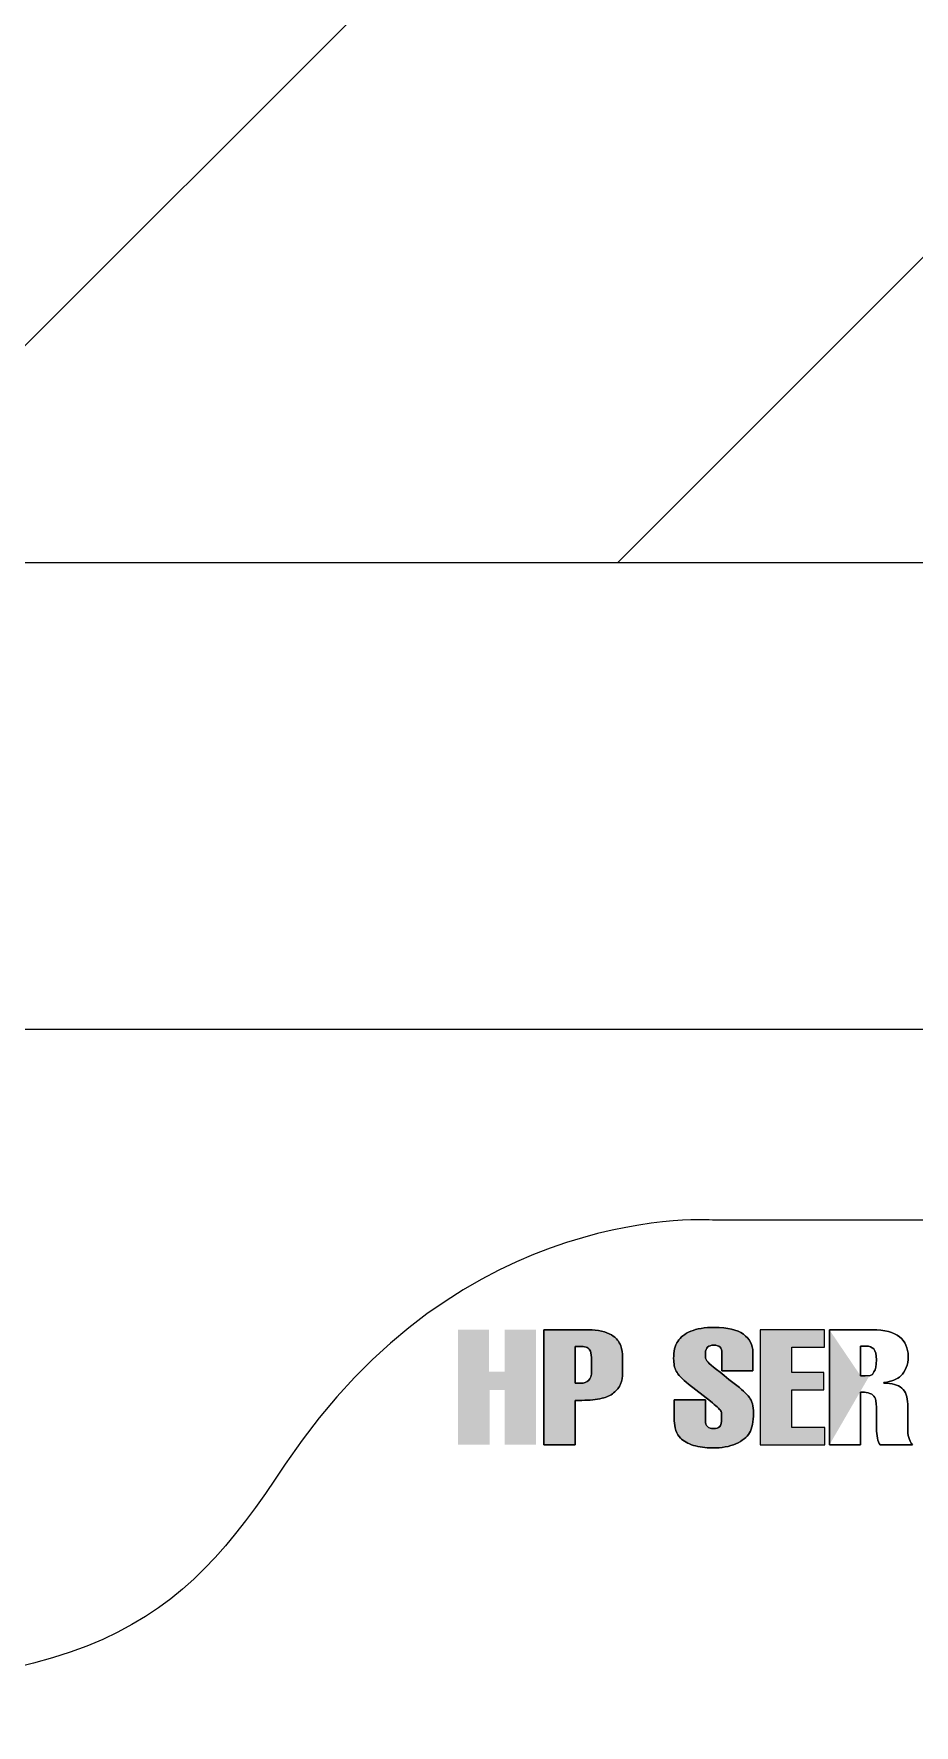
# Model space of a CAD drawing. Header units: millimetres. Extents: x -179594 to 13478, y -20517 to 22627.
# Drawn here: x 9617.5 to 9713.7, y 4372.4 to 4557 of the extents above; entities that cross this region are included whole.
import ezdxf

# ---------------------------------------------------------------- set-up
doc = ezdxf.new("R2010")
doc.units = ezdxf.units.MM
doc.header["$MEASUREMENT"] = 0
doc.layers.get('0').update_dxf_attribs({"lineweight": 25})
doc.layers.add('D', color=3, linetype='Continuous', lineweight=13)

msp = doc.modelspace()

# ---------------------------------------------------------------- hatches: boundary and pattern name
h = msp.add_hatch(color=256)
edge = h.paths.add_edge_path()
edge.add_spline(control_points=[(9692.675, 4411.051), (9692.675, 4411.051), (9696.051, 4411.051), (9696.051, 4411.051), (9696.051, 4411.051), (9696.051, 4411.051), (9696.051, 4413.092), (9696.051, 4413.092), (9696.051, 4413.092), (9696.051, 4413.89), (9695.709, 4414.539), (9695.025, 4415.039), (9695.025, 4415.039), (9694.341, 4415.538), (9693.292, 4415.788), (9691.878, 4415.788), (9691.878, 4415.788), (9690.789, 4415.788), (9689.919, 4415.647), (9689.269, 4415.366), (9689.269, 4415.366), (9688.618, 4415.085), (9688.145, 4414.717), (9687.85, 4414.264), (9687.85, 4414.264), (9687.554, 4413.81), (9687.406, 4413.181), (9687.406, 4412.377), (9687.406, 4412.377), (9687.406, 4411.826), (9687.501, 4411.368), (9687.69, 4411.004), (9687.69, 4411.004), (9687.879, 4410.639), (9688.329, 4410.167), (9689.04, 4409.587), (9689.04, 4409.587), (9689.04, 4409.587), (9691.43, 4407.718), (9691.43, 4407.718), (9691.43, 4407.718), (9692.041, 4407.236), (9692.406, 4406.897), (9692.526, 4406.702), (9692.526, 4406.702), (9692.605, 4406.564), (9692.645, 4406.4), (9692.645, 4406.211), (9692.645, 4406.211), (9692.645, 4406.211), (9692.645, 4405.84), (9692.645, 4405.84), (9692.645, 4405.84), (9692.645, 4405.387), (9692.577, 4405.09), (9692.441, 4404.949), (9692.441, 4404.949), (9692.305, 4404.808), (9692.074, 4404.738), (9691.749, 4404.738), (9691.749, 4404.738), (9691.47, 4404.738), (9691.254, 4404.808), (9691.101, 4404.949), (9691.101, 4404.949), (9690.949, 4405.09), (9690.872, 4405.306), (9690.872, 4405.599), (9690.872, 4405.599), (9690.872, 4405.599), (9690.872, 4407.864), (9690.872, 4407.864), (9690.872, 4407.864), (9690.872, 4407.864), (9687.476, 4407.864), (9687.476, 4407.864), (9687.476, 4407.864), (9687.476, 4407.864), (9687.476, 4405.599), (9687.476, 4405.599), (9687.476, 4405.599), (9687.476, 4405.255), (9687.536, 4404.903), (9687.655, 4404.544), (9687.655, 4404.544), (9687.775, 4404.185), (9687.937, 4403.905), (9688.143, 4403.704), (9688.143, 4403.704), (9688.488, 4403.36), (9688.965, 4403.093), (9689.573, 4402.903), (9689.573, 4402.903), (9690.18, 4402.714), (9690.866, 4402.619), (9691.629, 4402.619), (9691.629, 4402.619), (9692.645, 4402.619), (9693.503, 4402.772), (9694.204, 4403.076), (9694.204, 4403.076), (9694.904, 4403.38), (9695.399, 4403.779), (9695.688, 4404.273), (9695.688, 4404.273), (9695.977, 4404.767), (9696.121, 4405.487), (9696.121, 4406.435), (9696.121, 4406.435), (9696.121, 4407.193), (9695.972, 4407.764), (9695.673, 4408.149), (9695.673, 4408.149), (9695.374, 4408.533), (9694.826, 4409.036), (9694.029, 4409.656), (9694.029, 4409.656), (9692.389, 4410.936), (9691.437, 4411.708), (9691.171, 4411.973), (9691.171, 4411.973), (9690.978, 4412.162), (9690.882, 4412.375), (9690.882, 4412.61), (9690.882, 4412.61), (9690.882, 4412.61), (9690.882, 4413.015), (9690.882, 4413.015), (9690.882, 4413.015), (9690.882, 4413.285), (9690.96, 4413.49), (9691.116, 4413.631), (9691.116, 4413.631), (9691.272, 4413.771), (9691.493, 4413.842), (9691.779, 4413.842), (9691.779, 4413.842), (9692.091, 4413.842), (9692.326, 4413.77), (9692.486, 4413.626), (9692.486, 4413.626), (9692.612, 4413.517), (9692.675, 4413.29), (9692.675, 4412.946)], knot_values=[-1, -1, -1, -1, -0.9736842, -0.9736842, -0.9736842, -0.9736842, -0.9473684, -0.9473684, -0.9473684, -0.9473684, -0.9210526, -0.9210526, -0.9210526, -0.9210526, -0.8947368, -0.8947368, -0.8947368, -0.8947368, -0.8684211, -0.8684211, -0.8684211, -0.8684211, -0.8421053, -0.8421053, -0.8421053, -0.8421053, -0.8157895, -0.8157895, -0.8157895, -0.8157895, -0.7894737, -0.7894737, -0.7894737, -0.7894737, -0.7631579, -0.7631579, -0.7631579, -0.7631579, -0.7368421, -0.7368421, -0.7368421, -0.7368421, -0.7105263, -0.7105263, -0.7105263, -0.7105263, -0.6842105, -0.6842105, -0.6842105, -0.6842105, -0.6578947, -0.6578947, -0.6578947, -0.6578947, -0.6315789, -0.6315789, -0.6315789, -0.6315789, -0.6052632, -0.6052632, -0.6052632, -0.6052632, -0.5789474, -0.5789474, -0.5789474, -0.5789474, -0.5526316, -0.5526316, -0.5526316, -0.5526316, -0.5263158, -0.5263158, -0.5263158, -0.5263158, -0.5, -0.5, -0.5, -0.5, -0.4736842, -0.4736842, -0.4736842, -0.4736842, -0.4473684, -0.4473684, -0.4473684, -0.4473684, -0.4210526, -0.4210526, -0.4210526, -0.4210526, -0.3947368, -0.3947368, -0.3947368, -0.3947368, -0.3684211, -0.3684211, -0.3684211, -0.3684211, -0.3421053, -0.3421053, -0.3421053, -0.3421053, -0.3157895, -0.3157895, -0.3157895, -0.3157895, -0.2894737, -0.2894737, -0.2894737, -0.2894737, -0.2631579, -0.2631579, -0.2631579, -0.2631579, -0.2368421, -0.2368421, -0.2368421, -0.2368421, -0.2105263, -0.2105263, -0.2105263, -0.2105263, -0.1842105, -0.1842105, -0.1842105, -0.1842105, -0.1578947, -0.1578947, -0.1578947, -0.1578947, -0.1315789, -0.1315789, -0.1315789, -0.1315789, -0.1052632, -0.1052632, -0.1052632, -0.1052632, -0.0789474, -0.0789474, -0.0789474, -0.0789474, -0.0526316, -0.0526316, -0.0526316, -0.0526316], degree=3, periodic=0)
edge.add_spline(control_points=[(9692.675, 4412.946), (9692.675, 4412.946), (9692.675, 4412.946), (9692.675, 4412.946), (9692.675, 4412.946), (9692.675, 4412.946), (9692.675, 4411.051), (9692.675, 4411.051)], knot_values=[-0.0526316, -0.0526316, -0.0526316, -0.0526316, -0.0263158, -0.0263158, -0.0263158, -0.0263158, 0, 0, 0, 0], degree=3, periodic=0)
h = msp.add_hatch(color=256)
edge = h.paths.add_edge_path()
edge.add_spline(control_points=[(9663.872, 4402.964), (9663.872, 4402.964), (9663.872, 4415.521), (9663.872, 4415.521)], knot_values=[0, 0, 0, 0, 0.0833333, 0.0833333, 0.0833333, 0.0833333], degree=3, periodic=0)
edge.add_spline(control_points=[(9663.872, 4415.521), (9663.872, 4415.521), (9667.248, 4415.521), (9667.248, 4415.521)], knot_values=[0.0833333, 0.0833333, 0.0833333, 0.0833333, 0.1666667, 0.1666667, 0.1666667, 0.1666667], degree=3, periodic=0)
edge.add_spline(control_points=[(9667.248, 4415.521), (9667.248, 4415.521), (9667.248, 4410.948), (9667.248, 4410.948)], knot_values=[0.1666667, 0.1666667, 0.1666667, 0.1666667, 0.25, 0.25, 0.25, 0.25], degree=3, periodic=0)
edge.add_spline(control_points=[(9667.248, 4410.948), (9667.248, 4410.948), (9668.951, 4410.948), (9668.951, 4410.948)], knot_values=[0.25, 0.25, 0.25, 0.25, 0.3333333, 0.3333333, 0.3333333, 0.3333333], degree=3, periodic=0)
edge.add_spline(control_points=[(9668.951, 4410.948), (9668.951, 4410.948), (9668.951, 4415.521), (9668.951, 4415.521)], knot_values=[0.3333333, 0.3333333, 0.3333333, 0.3333333, 0.4166667, 0.4166667, 0.4166667, 0.4166667], degree=3, periodic=0)
edge.add_spline(control_points=[(9668.951, 4415.521), (9668.951, 4415.521), (9672.367, 4415.521), (9672.367, 4415.521)], knot_values=[0.4166667, 0.4166667, 0.4166667, 0.4166667, 0.5, 0.5, 0.5, 0.5], degree=3, periodic=0)
edge.add_spline(control_points=[(9672.367, 4415.521), (9672.367, 4415.521), (9672.367, 4402.964), (9672.367, 4402.964)], knot_values=[0.5, 0.5, 0.5, 0.5, 0.5833333, 0.5833333, 0.5833333, 0.5833333], degree=3, periodic=0)
edge.add_spline(control_points=[(9672.367, 4402.964), (9672.367, 4402.964), (9668.971, 4402.964), (9668.971, 4402.964)], knot_values=[0.5833333, 0.5833333, 0.5833333, 0.5833333, 0.6666667, 0.6666667, 0.6666667, 0.6666667], degree=3, periodic=0)
edge.add_spline(control_points=[(9668.971, 4402.964), (9668.971, 4402.964), (9668.971, 4408.967), (9668.971, 4408.967)], knot_values=[0.6666667, 0.6666667, 0.6666667, 0.6666667, 0.75, 0.75, 0.75, 0.75], degree=3, periodic=0)
edge.add_spline(control_points=[(9668.971, 4408.967), (9668.971, 4408.967), (9667.318, 4408.967), (9667.318, 4408.967)], knot_values=[0.75, 0.75, 0.75, 0.75, 0.8333333, 0.8333333, 0.8333333, 0.8333333], degree=3, periodic=0)
edge.add_spline(control_points=[(9667.318, 4408.967), (9667.318, 4408.967), (9667.318, 4402.964), (9667.318, 4402.964)], knot_values=[0.8333333, 0.8333333, 0.8333333, 0.8333333, 0.9166667, 0.9166667, 0.9166667, 0.9166667], degree=3, periodic=0)
edge.add_spline(control_points=[(9667.318, 4402.964), (9667.318, 4402.964), (9663.872, 4402.964), (9663.872, 4402.964)], knot_values=[0.9166667, 0.9166667, 0.9166667, 0.9166667, 1, 1, 1, 1], degree=3, periodic=0)
h = msp.add_hatch(color=256)
edge = h.paths.add_edge_path(flags=16)
edge.add_spline(control_points=[(9676.67, 4409.682), (9676.67, 4409.682), (9676.67, 4413.704), (9676.67, 4413.704), (9676.67, 4413.704), (9676.67, 4413.704), (9677.327, 4413.704), (9677.327, 4413.704), (9677.327, 4413.704), (9677.593, 4413.704), (9677.808, 4413.662), (9677.974, 4413.579), (9677.974, 4413.579), (9678.14, 4413.496), (9678.253, 4413.368), (9678.313, 4413.196), (9678.313, 4413.196), (9678.399, 4412.949), (9678.443, 4412.627), (9678.443, 4412.231), (9678.443, 4412.231), (9678.443, 4412.231), (9678.443, 4410.965), (9678.443, 4410.965), (9678.443, 4410.965), (9678.443, 4410.534), (9678.336, 4410.213), (9678.124, 4410), (9678.124, 4410), (9677.911, 4409.788), (9677.632, 4409.682), (9677.287, 4409.682), (9677.287, 4409.682), (9677.287, 4409.682), (9677.287, 4409.682), (9677.287, 4409.682)], knot_values=[-1, -1, -1, -1, -0.9, -0.9, -0.9, -0.9, -0.8, -0.8, -0.8, -0.8, -0.7, -0.7, -0.7, -0.7, -0.6, -0.6, -0.6, -0.6, -0.5, -0.5, -0.5, -0.5, -0.4, -0.4, -0.4, -0.4, -0.3, -0.3, -0.3, -0.3, -0.2, -0.2, -0.2, -0.2, -0.125, -0.125, -0.125, -0.125], degree=3, periodic=0)
edge.add_spline(control_points=[(9677.287, 4409.682), (9677.287, 4409.682), (9677.287, 4409.682), (9677.287, 4409.682), (9677.287, 4409.682), (9677.287, 4409.682), (9676.67, 4409.682), (9676.67, 4409.682)], knot_values=[-0.125, -0.125, -0.125, -0.125, -0.1, -0.1, -0.1, -0.1, 0, 0, 0, 0], degree=3, periodic=0)
edge = h.paths.add_edge_path()
edge.add_spline(control_points=[(9673.224, 4415.521), (9673.224, 4415.521), (9673.224, 4402.964), (9673.224, 4402.964), (9673.224, 4402.964), (9673.224, 4402.964), (9676.67, 4402.964), (9676.67, 4402.964), (9676.67, 4402.964), (9676.67, 4402.964), (9676.67, 4407.821), (9676.67, 4407.821), (9676.67, 4407.821), (9676.67, 4407.821), (9677.377, 4407.821), (9677.377, 4407.821), (9677.377, 4407.821), (9678.227, 4407.821), (9678.967, 4407.896), (9679.598, 4408.045), (9679.598, 4408.045), (9680.076, 4408.154), (9680.492, 4408.349), (9680.848, 4408.631), (9680.848, 4408.631), (9681.203, 4408.912), (9681.457, 4409.23), (9681.61, 4409.583), (9681.61, 4409.583), (9681.762, 4409.936), (9681.839, 4410.376), (9681.839, 4410.905), (9681.839, 4410.905), (9681.839, 4410.905), (9681.839, 4412.541), (9681.839, 4412.541), (9681.839, 4412.541), (9681.839, 4412.977), (9681.769, 4413.382), (9681.63, 4413.756), (9681.63, 4413.756), (9681.53, 4414.025), (9681.417, 4414.238), (9681.291, 4414.393), (9681.291, 4414.393), (9681.118, 4414.611), (9680.891, 4414.806), (9680.609, 4414.979), (9680.609, 4414.979), (9680.326, 4415.151), (9679.965, 4415.284), (9679.523, 4415.379), (9679.523, 4415.379), (9679.082, 4415.474), (9678.618, 4415.521), (9678.134, 4415.521), (9678.134, 4415.521), (9678.134, 4415.521), (9678.134, 4415.521), (9678.134, 4415.521)], knot_values=[-1, -1, -1, -1, -0.9375, -0.9375, -0.9375, -0.9375, -0.875, -0.875, -0.875, -0.875, -0.8125, -0.8125, -0.8125, -0.8125, -0.75, -0.75, -0.75, -0.75, -0.6875, -0.6875, -0.6875, -0.6875, -0.625, -0.625, -0.625, -0.625, -0.5625, -0.5625, -0.5625, -0.5625, -0.5, -0.5, -0.5, -0.5, -0.4375, -0.4375, -0.4375, -0.4375, -0.375, -0.375, -0.375, -0.375, -0.3125, -0.3125, -0.3125, -0.3125, -0.25, -0.25, -0.25, -0.25, -0.1875, -0.1875, -0.1875, -0.1875, -0.125, -0.125, -0.125, -0.125, -0.124999, -0.124999, -0.124999, -0.124999], degree=3, periodic=0)
edge.add_spline(control_points=[(9678.134, 4415.521), (9678.134, 4415.521), (9678.134, 4415.521), (9678.134, 4415.521), (9678.134, 4415.521), (9678.134, 4415.521), (9673.224, 4415.521), (9673.224, 4415.521)], knot_values=[-0.124999, -0.124999, -0.124999, -0.124999, -0.0625, -0.0625, -0.0625, -0.0625, 0, 0, 0, 0], degree=3, periodic=0)
h = msp.add_hatch(color=256)
edge = h.paths.add_edge_path()
edge.add_spline(control_points=[(9696.858, 4402.964), (9696.858, 4402.964), (9696.858, 4415.521), (9696.858, 4415.521), (9696.858, 4415.521), (9696.858, 4415.521), (9703.87, 4415.521), (9703.87, 4415.521), (9703.87, 4415.521), (9703.87, 4415.521), (9703.87, 4413.618), (9703.87, 4413.618), (9703.87, 4413.618), (9703.87, 4413.618), (9700.304, 4413.618), (9700.304, 4413.618), (9700.304, 4413.618), (9700.304, 4413.618), (9700.304, 4410.844), (9700.304, 4410.844), (9700.304, 4410.844), (9700.304, 4410.844), (9703.8, 4410.844), (9703.8, 4410.844), (9703.8, 4410.844), (9703.8, 4410.844), (9703.8, 4408.967), (9703.8, 4408.967), (9703.8, 4408.967), (9703.8, 4408.967), (9700.304, 4408.967), (9700.304, 4408.967), (9700.304, 4408.967), (9700.304, 4408.967), (9700.304, 4404.859), (9700.304, 4404.859), (9700.304, 4404.859), (9700.304, 4404.859), (9703.919, 4404.859), (9703.919, 4404.859), (9703.919, 4404.859), (9703.919, 4404.859), (9703.919, 4402.964), (9703.919, 4402.964), (9703.919, 4402.964), (9703.919, 4402.964), (9696.858, 4402.964), (9696.858, 4402.964)], knot_values=[0, 0, 0, 0, 0.0833333, 0.0833333, 0.0833333, 0.0833333, 0.1666667, 0.1666667, 0.1666667, 0.1666667, 0.25, 0.25, 0.25, 0.25, 0.3333333, 0.3333333, 0.3333333, 0.3333333, 0.4166667, 0.4166667, 0.4166667, 0.4166667, 0.5, 0.5, 0.5, 0.5, 0.5833333, 0.5833333, 0.5833333, 0.5833333, 0.6666667, 0.6666667, 0.6666667, 0.6666667, 0.75, 0.75, 0.75, 0.75, 0.8333333, 0.8333333, 0.8333333, 0.8333333, 0.9166667, 0.9166667, 0.9166667, 0.9166667, 1, 1, 1, 1], degree=3, periodic=1)
h = msp.add_hatch(color=256)
edge = h.paths.add_edge_path()
edge.add_spline(control_points=[(9704.417, 4415.521), (9704.417, 4415.521), (9704.417, 4402.964), (9704.417, 4402.964), (9704.417, 4402.964), (9704.417, 4402.964), (9707.814, 4402.964), (9707.814, 4402.964), (9707.814, 4402.964), (9707.814, 4402.964), (9707.814, 4408.7), (9707.814, 4408.7), (9707.814, 4408.7), (9707.814, 4408.7), (9708.242, 4408.7), (9708.242, 4408.7), (9708.242, 4408.7), (9708.514, 4408.7), (9708.776, 4408.631), (9709.029, 4408.493), (9709.029, 4408.493), (9709.215, 4408.39), (9709.351, 4408.215), (9709.437, 4407.968), (9709.437, 4407.968), (9709.517, 4407.727), (9709.56, 4407.287), (9709.567, 4406.65), (9709.567, 4406.65), (9709.567, 4406.65), (9709.567, 4404.764), (9709.567, 4404.764), (9709.567, 4404.764), (9709.567, 4403.943), (9709.693, 4403.343), (9709.945, 4402.964), (9709.945, 4402.964), (9709.945, 4402.964), (9713.481, 4402.964), (9713.481, 4402.964), (9713.481, 4402.964), (9713.295, 4403.211), (9713.162, 4403.472), (9713.082, 4403.748), (9713.082, 4403.748), (9713.003, 4404.023), (9712.963, 4404.388), (9712.963, 4404.841), (9712.963, 4404.841), (9712.963, 4404.841), (9712.963, 4407.391), (9712.963, 4407.391), (9712.963, 4407.391), (9712.963, 4408.189), (9712.747, 4408.774), (9712.316, 4409.148), (9712.316, 4409.148), (9711.884, 4409.521), (9711.233, 4409.705), (9710.363, 4409.699), (9710.363, 4409.699), (9710.363, 4409.699), (9710.363, 4409.759), (9710.363, 4409.759), (9710.363, 4409.759), (9711.207, 4409.891), (9711.821, 4410.135), (9712.206, 4410.491), (9712.206, 4410.491), (9712.744, 4410.985), (9713.013, 4411.694), (9713.013, 4412.619), (9713.013, 4412.619), (9713.013, 4413.543), (9712.699, 4414.258), (9712.071, 4414.763), (9712.071, 4414.763), (9711.444, 4415.268), (9710.45, 4415.521), (9709.089, 4415.521)], knot_values=[-1, -1, -1, -1, -0.9545455, -0.9545455, -0.9545455, -0.9545455, -0.9090909, -0.9090909, -0.9090909, -0.9090909, -0.8636364, -0.8636364, -0.8636364, -0.8636364, -0.8181818, -0.8181818, -0.8181818, -0.8181818, -0.7727273, -0.7727273, -0.7727273, -0.7727273, -0.7272727, -0.7272727, -0.7272727, -0.7272727, -0.6818182, -0.6818182, -0.6818182, -0.6818182, -0.6363636, -0.6363636, -0.6363636, -0.6363636, -0.5909091, -0.5909091, -0.5909091, -0.5909091, -0.5454545, -0.5454545, -0.5454545, -0.5454545, -0.5, -0.5, -0.5, -0.5, -0.4545455, -0.4545455, -0.4545455, -0.4545455, -0.4090909, -0.4090909, -0.4090909, -0.4090909, -0.3636364, -0.3636364, -0.3636364, -0.3636364, -0.3181818, -0.3181818, -0.3181818, -0.3181818, -0.2727273, -0.2727273, -0.2727273, -0.2727273, -0.2272727, -0.2272727, -0.2272727, -0.2272727, -0.1818182, -0.1818182, -0.1818182, -0.1818182, -0.1363636, -0.1363636, -0.1363636, -0.1363636, -0.0909091, -0.0909091, -0.0909091, -0.0909091], degree=3, periodic=0)
edge.add_spline(control_points=[(9709.089, 4415.521), (9709.089, 4415.521), (9709.089, 4415.521), (9709.089, 4415.521), (9709.089, 4415.521), (9709.089, 4415.521), (9704.417, 4415.521), (9704.417, 4415.521)], knot_values=[-0.0909091, -0.0909091, -0.0909091, -0.0909091, -0.0454545, -0.0454545, -0.0454545, -0.0454545, 0, 0, 0, 0], degree=3, periodic=0)
edge = h.paths.add_edge_path(flags=0)
edge.add_spline(control_points=[(9708.783, 4410.5), (9708.783, 4410.5), (9709.107, 4410.639), (9709.107, 4410.639), (9709.107, 4410.639), (9709.107, 4410.639), (9709.283, 4410.918), (9709.283, 4410.918), (9709.283, 4410.918), (9709.459, 4411.196), (9709.547, 4411.64), (9709.547, 4412.248), (9709.547, 4412.248), (9709.547, 4412.828), (9709.449, 4413.223), (9709.253, 4413.433), (9709.253, 4413.433), (9709.057, 4413.642), (9708.783, 4413.747), (9708.431, 4413.747), (9708.431, 4413.747), (9708.431, 4413.747), (9707.814, 4413.747), (9707.814, 4413.747), (9707.814, 4413.747), (9707.814, 4413.747), (9707.814, 4410.5), (9707.814, 4410.5), (9707.814, 4410.5), (9707.814, 4410.5), (9708.783, 4410.5), (9708.783, 4410.5)], knot_values=[0, 0, 0, 0, 0.125, 0.125, 0.125, 0.125, 0.25, 0.25, 0.25, 0.25, 0.375, 0.375, 0.375, 0.375, 0.5, 0.5, 0.5, 0.5, 0.625, 0.625, 0.625, 0.625, 0.75, 0.75, 0.75, 0.75, 0.875, 0.875, 0.875, 0.875, 1, 1, 1, 1], degree=3, periodic=1)
edge = h.paths.add_edge_path(flags=16)
edge.add_spline(control_points=[(9707.814, 4410.5), (9707.814, 4410.5), (9707.814, 4413.747), (9707.814, 4413.747), (9707.814, 4413.747), (9707.814, 4413.747), (9708.431, 4413.747), (9708.431, 4413.747), (9708.431, 4413.747), (9708.783, 4413.747), (9709.057, 4413.642), (9709.253, 4413.433), (9709.253, 4413.433), (9709.449, 4413.223), (9709.547, 4412.828), (9709.547, 4412.248), (9709.547, 4412.248), (9709.547, 4411.64), (9709.459, 4411.196), (9709.283, 4410.918), (9709.283, 4410.918), (9709.283, 4410.918), (9709.107, 4410.639), (9709.107, 4410.639), (9709.107, 4410.639), (9709.107, 4410.639), (9708.783, 4410.5), (9708.783, 4410.5)], knot_values=[-1, -1, -1, -1, -0.8571429, -0.8571429, -0.8571429, -0.8571429, -0.7142857, -0.7142857, -0.7142857, -0.7142857, -0.5714286, -0.5714286, -0.5714286, -0.5714286, -0.4285714, -0.4285714, -0.4285714, -0.4285714, -0.2857143, -0.2857143, -0.2857143, -0.2857143, -0.1428571, -0.1428571, -0.1428571, -0.1428571, 0, 0, 0, 0], degree=3, periodic=0)
edge.add_spline(control_points=[(9704.417, 4402.964), (9704.417, 4402.964), (9707.814, 4402.964), (9707.814, 4402.964), (9707.814, 4402.964), (9707.814, 4402.964), (9707.814, 4408.7), (9707.814, 4408.7), (9707.814, 4408.7), (9707.814, 4408.7), (9708.242, 4408.7), (9708.242, 4408.7), (9708.242, 4408.7), (9708.514, 4408.7), (9708.776, 4408.631), (9709.029, 4408.493), (9709.029, 4408.493), (9709.215, 4408.39), (9709.351, 4408.215), (9709.437, 4407.968), (9709.437, 4407.968), (9709.517, 4407.727), (9709.56, 4407.287), (9709.567, 4406.65), (9709.567, 4406.65), (9709.567, 4406.65), (9709.567, 4404.764), (9709.567, 4404.764), (9709.567, 4404.764), (9709.567, 4403.943), (9709.693, 4403.343), (9709.945, 4402.964), (9709.945, 4402.964), (9709.945, 4402.964), (9713.481, 4402.964), (9713.481, 4402.964), (9713.481, 4402.964), (9713.295, 4403.211), (9713.162, 4403.472), (9713.082, 4403.748), (9713.082, 4403.748), (9713.003, 4404.023), (9712.963, 4404.388), (9712.963, 4404.841), (9712.963, 4404.841), (9712.963, 4404.841), (9712.963, 4407.391), (9712.963, 4407.391), (9712.963, 4407.391), (9712.963, 4408.189), (9712.747, 4408.774), (9712.316, 4409.148), (9712.316, 4409.148), (9711.884, 4409.521), (9711.233, 4409.705), (9710.363, 4409.699), (9710.363, 4409.699), (9710.363, 4409.699), (9710.363, 4409.759), (9710.363, 4409.759), (9710.363, 4409.759), (9711.207, 4409.891), (9711.821, 4410.135), (9712.206, 4410.491), (9712.206, 4410.491), (9712.744, 4410.985), (9713.013, 4411.694), (9713.013, 4412.619), (9713.013, 4412.619), (9713.013, 4413.543), (9712.699, 4414.258), (9712.071, 4414.763), (9712.071, 4414.763), (9711.444, 4415.268), (9710.45, 4415.521), (9709.089, 4415.521)], knot_values=[-1, -1, -1, -1, -0.952381, -0.952381, -0.952381, -0.952381, -0.9047619, -0.9047619, -0.9047619, -0.9047619, -0.8571429, -0.8571429, -0.8571429, -0.8571429, -0.8095238, -0.8095238, -0.8095238, -0.8095238, -0.7619048, -0.7619048, -0.7619048, -0.7619048, -0.7142857, -0.7142857, -0.7142857, -0.7142857, -0.6666667, -0.6666667, -0.6666667, -0.6666667, -0.6190476, -0.6190476, -0.6190476, -0.6190476, -0.5714286, -0.5714286, -0.5714286, -0.5714286, -0.5238095, -0.5238095, -0.5238095, -0.5238095, -0.4761905, -0.4761905, -0.4761905, -0.4761905, -0.4285714, -0.4285714, -0.4285714, -0.4285714, -0.3809524, -0.3809524, -0.3809524, -0.3809524, -0.3333333, -0.3333333, -0.3333333, -0.3333333, -0.2857143, -0.2857143, -0.2857143, -0.2857143, -0.2380952, -0.2380952, -0.2380952, -0.2380952, -0.1904762, -0.1904762, -0.1904762, -0.1904762, -0.1428571, -0.1428571, -0.1428571, -0.1428571, -0.0952381, -0.0952381, -0.0952381, -0.0952381], degree=3, periodic=0)
edge.add_spline(control_points=[(9709.089, 4415.521), (9709.089, 4415.521), (9709.089, 4415.521), (9709.089, 4415.521), (9709.089, 4415.521), (9709.089, 4415.521), (9704.417, 4415.521), (9704.417, 4415.521)], knot_values=[-0.0952381, -0.0952381, -0.0952381, -0.0952381, -0.047619, -0.047619, -0.047619, -0.047619, 0, 0, 0, 0], degree=3, periodic=0)
at = {"layer": 'D', "ltscale": 30}
h = msp.add_hatch(dxfattribs=at)
h.set_pattern_fill('ANSI31', color=256, scale=500, style=0)
h.set_pattern_definition([(45, (227163.32, 23019.17), (-44.194174, 44.194174), [])])
h.paths.add_polyline_path([(8625.963, 4486.253), (8625.963, 5399.319), (11125.963, 5399.319), (11125.963, 4486.253), (10456.747, 4486.253), (10456.747, 2699.319), (10325.963, 2699.319), (10325.963, 4499.319), (9425.963, 4499.319), (9425.963, 2699.319), (9295.178, 2699.319), (9295.178, 4486.253)])

# ---------------------------------------------------------------- linework, layer by layer
msp.add_line((9425.963, 4499.319), (10325.963, 4499.319))
msp.add_lwpolyline([(9500.963, 4228.319), (10250.963, 4228.319), (10250.963, 4448.319), (9500.963, 4448.319), (9500.963, 4228.319)], close=True)
at = {"color": 0}
for points, knots in [([(9948.504, 4448.319), (9948.504, 4448.319), (9941.59, 4427.49), (9898.745, 4427.49), (9898.745, 4427.49), (9898.745, 4427.49), (9691.973, 4427.49), (9691.973, 4427.49)], [0.14285714, 0.14285714, 0.14285714, 0.14285714, 0.28571429, 0.28571429, 0.28571429, 0.28571429, 0.42857143, 0.42857143, 0.42857143, 0.42857143]), ([(9645, 4400.839), (9633.226, 4383.1), (9624.761, 4375.902), (9581.568, 4375.902), (9581.568, 4375.902), (9581.568, 4375.902), (9500.963, 4375.902), (9500.963, 4375.902)], [0.57142857, 0.57142857, 0.57142857, 0.57142857, 0.71428571, 0.71428571, 0.71428571, 0.71428571, 0.85714286, 0.85714286, 0.85714286, 0.85714286])]:
    msp.add_open_spline(points, degree=3, knots=knots, dxfattribs=at)
msp.add_open_spline([(9691.973, 4427.49), (9691.973, 4427.49), (9664.28, 4429.867), (9645, 4400.839)], degree=3, dxfattribs=at)
at = {"lineweight": 5}
for points, knots in [([(9692.675, 4411.051), (9692.675, 4411.051), (9692.675, 4412.946), (9692.675, 4412.946), (9692.675, 4412.946), (9692.675, 4412.946), (9692.675, 4412.946), (9692.675, 4412.946), (9692.675, 4412.946), (9692.675, 4413.29), (9692.612, 4413.517), (9692.486, 4413.626), (9692.486, 4413.626), (9692.326, 4413.77), (9692.091, 4413.842), (9691.779, 4413.842), (9691.779, 4413.842), (9691.493, 4413.842), (9691.272, 4413.771), (9691.116, 4413.631), (9691.116, 4413.631), (9690.96, 4413.49), (9690.882, 4413.285), (9690.882, 4413.015), (9690.882, 4413.015), (9690.882, 4413.015), (9690.882, 4412.61), (9690.882, 4412.61), (9690.882, 4412.61), (9690.882, 4412.375), (9690.978, 4412.162), (9691.171, 4411.973), (9691.171, 4411.973), (9691.437, 4411.708), (9692.389, 4410.936), (9694.029, 4409.656), (9694.029, 4409.656), (9694.826, 4409.036), (9695.374, 4408.533), (9695.673, 4408.149), (9695.673, 4408.149), (9695.972, 4407.764), (9696.121, 4407.193), (9696.121, 4406.435), (9696.121, 4406.435), (9696.121, 4405.487), (9695.977, 4404.767), (9695.688, 4404.273), (9695.688, 4404.273), (9695.399, 4403.779), (9694.904, 4403.38), (9694.204, 4403.076), (9694.204, 4403.076), (9693.503, 4402.772), (9692.645, 4402.619), (9691.629, 4402.619), (9691.629, 4402.619), (9690.866, 4402.619), (9690.18, 4402.714), (9689.573, 4402.903), (9689.573, 4402.903), (9688.965, 4403.093), (9688.488, 4403.36), (9688.143, 4403.704), (9688.143, 4403.704), (9687.937, 4403.905), (9687.775, 4404.185), (9687.655, 4404.544), (9687.655, 4404.544), (9687.536, 4404.903), (9687.476, 4405.255), (9687.476, 4405.599), (9687.476, 4405.599), (9687.476, 4405.599), (9687.476, 4407.864), (9687.476, 4407.864), (9687.476, 4407.864), (9687.476, 4407.864), (9690.872, 4407.864), (9690.872, 4407.864), (9690.872, 4407.864), (9690.872, 4407.864), (9690.872, 4405.599), (9690.872, 4405.599), (9690.872, 4405.599), (9690.872, 4405.306), (9690.949, 4405.09), (9691.101, 4404.949), (9691.101, 4404.949), (9691.254, 4404.808), (9691.47, 4404.738), (9691.749, 4404.738), (9691.749, 4404.738), (9692.074, 4404.738), (9692.305, 4404.808), (9692.441, 4404.949), (9692.441, 4404.949), (9692.577, 4405.09), (9692.645, 4405.387), (9692.645, 4405.84), (9692.645, 4405.84), (9692.645, 4405.84), (9692.645, 4406.211), (9692.645, 4406.211), (9692.645, 4406.211), (9692.645, 4406.4), (9692.605, 4406.564), (9692.526, 4406.702), (9692.526, 4406.702), (9692.406, 4406.897), (9692.041, 4407.236), (9691.43, 4407.718), (9691.43, 4407.718), (9691.43, 4407.718), (9689.04, 4409.587), (9689.04, 4409.587), (9689.04, 4409.587), (9688.329, 4410.167), (9687.879, 4410.639), (9687.69, 4411.004), (9687.69, 4411.004), (9687.501, 4411.368), (9687.406, 4411.826), (9687.406, 4412.377), (9687.406, 4412.377), (9687.406, 4413.181), (9687.554, 4413.81), (9687.85, 4414.264), (9687.85, 4414.264), (9688.145, 4414.717), (9688.618, 4415.085), (9689.269, 4415.366), (9689.269, 4415.366), (9689.919, 4415.647), (9690.789, 4415.788), (9691.878, 4415.788), (9691.878, 4415.788), (9693.292, 4415.788), (9694.341, 4415.538), (9695.025, 4415.039), (9695.025, 4415.039), (9695.709, 4414.539), (9696.051, 4413.89), (9696.051, 4413.092), (9696.051, 4413.092), (9696.051, 4413.092), (9696.051, 4411.051), (9696.051, 4411.051)], [0, 0, 0, 0, 0.027027, 0.027027, 0.027027, 0.027027, 0.0540541, 0.0540541, 0.0540541, 0.0540541, 0.0810811, 0.0810811, 0.0810811, 0.0810811, 0.1081081, 0.1081081, 0.1081081, 0.1081081, 0.1351351, 0.1351351, 0.1351351, 0.1351351, 0.1621622, 0.1621622, 0.1621622, 0.1621622, 0.1891892, 0.1891892, 0.1891892, 0.1891892, 0.2162162, 0.2162162, 0.2162162, 0.2162162, 0.2432432, 0.2432432, 0.2432432, 0.2432432, 0.2702703, 0.2702703, 0.2702703, 0.2702703, 0.2972973, 0.2972973, 0.2972973, 0.2972973, 0.3243243, 0.3243243, 0.3243243, 0.3243243, 0.3513514, 0.3513514, 0.3513514, 0.3513514, 0.3783784, 0.3783784, 0.3783784, 0.3783784, 0.4054054, 0.4054054, 0.4054054, 0.4054054, 0.4324324, 0.4324324, 0.4324324, 0.4324324, 0.4594595, 0.4594595, 0.4594595, 0.4594595, 0.4864865, 0.4864865, 0.4864865, 0.4864865, 0.5135135, 0.5135135, 0.5135135, 0.5135135, 0.5405405, 0.5405405, 0.5405405, 0.5405405, 0.5675676, 0.5675676, 0.5675676, 0.5675676, 0.5945946, 0.5945946, 0.5945946, 0.5945946, 0.6216216, 0.6216216, 0.6216216, 0.6216216, 0.6486486, 0.6486486, 0.6486486, 0.6486486, 0.6756757, 0.6756757, 0.6756757, 0.6756757, 0.7027027, 0.7027027, 0.7027027, 0.7027027, 0.7297297, 0.7297297, 0.7297297, 0.7297297, 0.7567568, 0.7567568, 0.7567568, 0.7567568, 0.7837838, 0.7837838, 0.7837838, 0.7837838, 0.8108108, 0.8108108, 0.8108108, 0.8108108, 0.8378378, 0.8378378, 0.8378378, 0.8378378, 0.8648649, 0.8648649, 0.8648649, 0.8648649, 0.8918919, 0.8918919, 0.8918919, 0.8918919, 0.9189189, 0.9189189, 0.9189189, 0.9189189, 0.9459459, 0.9459459, 0.9459459, 0.9459459, 0.972973, 0.972973, 0.972973, 0.972973, 1, 1, 1, 1]), ([(9673.224, 4415.521), (9673.224, 4415.521), (9678.134, 4415.521), (9678.134, 4415.521), (9678.134, 4415.521), (9678.134, 4415.521), (9678.134, 4415.521), (9678.134, 4415.521), (9678.134, 4415.521), (9678.618, 4415.521), (9679.082, 4415.474), (9679.523, 4415.379), (9679.523, 4415.379), (9679.965, 4415.284), (9680.326, 4415.151), (9680.609, 4414.979), (9680.609, 4414.979), (9680.891, 4414.806), (9681.118, 4414.611), (9681.291, 4414.393), (9681.291, 4414.393), (9681.417, 4414.238), (9681.53, 4414.025), (9681.63, 4413.756), (9681.63, 4413.756), (9681.769, 4413.382), (9681.839, 4412.977), (9681.839, 4412.541), (9681.839, 4412.541), (9681.839, 4412.541), (9681.839, 4410.905), (9681.839, 4410.905), (9681.839, 4410.905), (9681.839, 4410.376), (9681.762, 4409.936), (9681.61, 4409.583), (9681.61, 4409.583), (9681.457, 4409.23), (9681.203, 4408.912), (9680.848, 4408.631), (9680.848, 4408.631), (9680.492, 4408.349), (9680.076, 4408.154), (9679.598, 4408.045), (9679.598, 4408.045), (9678.967, 4407.896), (9678.227, 4407.821), (9677.377, 4407.821), (9677.377, 4407.821), (9677.377, 4407.821), (9676.67, 4407.821), (9676.67, 4407.821), (9676.67, 4407.821), (9676.67, 4407.821), (9676.67, 4402.964), (9676.67, 4402.964), (9676.67, 4402.964), (9676.67, 4402.964), (9673.224, 4402.964), (9673.224, 4402.964)], [0, 0, 0, 0, 0.0666667, 0.0666667, 0.0666667, 0.0666667, 0.1333333, 0.1333333, 0.1333333, 0.1333333, 0.2, 0.2, 0.2, 0.2, 0.2666667, 0.2666667, 0.2666667, 0.2666667, 0.3333333, 0.3333333, 0.3333333, 0.3333333, 0.4, 0.4, 0.4, 0.4, 0.4666667, 0.4666667, 0.4666667, 0.4666667, 0.5333333, 0.5333333, 0.5333333, 0.5333333, 0.6, 0.6, 0.6, 0.6, 0.6666667, 0.6666667, 0.6666667, 0.6666667, 0.7333333, 0.7333333, 0.7333333, 0.7333333, 0.8, 0.8, 0.8, 0.8, 0.8666667, 0.8666667, 0.8666667, 0.8666667, 0.9333333, 0.9333333, 0.9333333, 0.9333333, 1, 1, 1, 1]), ([(9696.858, 4402.964), (9696.858, 4402.964), (9696.858, 4415.521), (9696.858, 4415.521), (9696.858, 4415.521), (9696.858, 4415.521), (9703.87, 4415.521), (9703.87, 4415.521), (9703.87, 4415.521), (9703.87, 4415.521), (9703.87, 4413.618), (9703.87, 4413.618), (9703.87, 4413.618), (9703.87, 4413.618), (9700.304, 4413.618), (9700.304, 4413.618), (9700.304, 4413.618), (9700.304, 4413.618), (9700.304, 4410.844), (9700.304, 4410.844), (9700.304, 4410.844), (9700.304, 4410.844), (9703.8, 4410.844), (9703.8, 4410.844), (9703.8, 4410.844), (9703.8, 4410.844), (9703.8, 4408.967), (9703.8, 4408.967), (9703.8, 4408.967), (9703.8, 4408.967), (9700.304, 4408.967), (9700.304, 4408.967), (9700.304, 4408.967), (9700.304, 4408.967), (9700.304, 4404.859), (9700.304, 4404.859), (9700.304, 4404.859), (9700.304, 4404.859), (9703.919, 4404.859), (9703.919, 4404.859), (9703.919, 4404.859), (9703.919, 4404.859), (9703.919, 4402.964), (9703.919, 4402.964), (9703.919, 4402.964), (9703.919, 4402.964), (9696.858, 4402.964), (9696.858, 4402.964)], [0, 0, 0, 0, 0.0833333, 0.0833333, 0.0833333, 0.0833333, 0.1666667, 0.1666667, 0.1666667, 0.1666667, 0.25, 0.25, 0.25, 0.25, 0.3333333, 0.3333333, 0.3333333, 0.3333333, 0.4166667, 0.4166667, 0.4166667, 0.4166667, 0.5, 0.5, 0.5, 0.5, 0.5833333, 0.5833333, 0.5833333, 0.5833333, 0.6666667, 0.6666667, 0.6666667, 0.6666667, 0.75, 0.75, 0.75, 0.75, 0.8333333, 0.8333333, 0.8333333, 0.8333333, 0.9166667, 0.9166667, 0.9166667, 0.9166667, 1, 1, 1, 1]), ([(9704.417, 4415.521), (9704.417, 4415.521), (9709.089, 4415.521), (9709.089, 4415.521), (9709.089, 4415.521), (9709.089, 4415.521), (9709.089, 4415.521), (9709.089, 4415.521), (9709.089, 4415.521), (9710.45, 4415.521), (9711.444, 4415.268), (9712.071, 4414.763), (9712.071, 4414.763), (9712.699, 4414.258), (9713.013, 4413.543), (9713.013, 4412.619), (9713.013, 4412.619), (9713.013, 4411.694), (9712.744, 4410.985), (9712.206, 4410.491), (9712.206, 4410.491), (9711.821, 4410.135), (9711.207, 4409.891), (9710.363, 4409.759), (9710.363, 4409.759), (9710.363, 4409.759), (9710.363, 4409.699), (9710.363, 4409.699), (9710.363, 4409.699), (9711.233, 4409.705), (9711.884, 4409.521), (9712.316, 4409.148), (9712.316, 4409.148), (9712.747, 4408.774), (9712.963, 4408.189), (9712.963, 4407.391), (9712.963, 4407.391), (9712.963, 4407.391), (9712.963, 4404.841), (9712.963, 4404.841), (9712.963, 4404.841), (9712.963, 4404.388), (9713.003, 4404.023), (9713.082, 4403.748), (9713.082, 4403.748), (9713.162, 4403.472), (9713.295, 4403.211), (9713.481, 4402.964), (9713.481, 4402.964), (9713.481, 4402.964), (9709.945, 4402.964), (9709.945, 4402.964), (9709.945, 4402.964), (9709.693, 4403.343), (9709.567, 4403.943), (9709.567, 4404.764), (9709.567, 4404.764), (9709.567, 4404.764), (9709.567, 4406.65), (9709.567, 4406.65), (9709.567, 4406.65), (9709.56, 4407.287), (9709.517, 4407.727), (9709.437, 4407.968), (9709.437, 4407.968), (9709.351, 4408.215), (9709.215, 4408.39), (9709.029, 4408.493), (9709.029, 4408.493), (9708.776, 4408.631), (9708.514, 4408.7), (9708.242, 4408.7), (9708.242, 4408.7), (9708.242, 4408.7), (9707.814, 4408.7), (9707.814, 4408.7), (9707.814, 4408.7), (9707.814, 4408.7), (9707.814, 4402.964), (9707.814, 4402.964), (9707.814, 4402.964), (9707.814, 4402.964), (9704.417, 4402.964), (9704.417, 4402.964)], [0, 0, 0, 0, 0.047619, 0.047619, 0.047619, 0.047619, 0.0952381, 0.0952381, 0.0952381, 0.0952381, 0.1428571, 0.1428571, 0.1428571, 0.1428571, 0.1904762, 0.1904762, 0.1904762, 0.1904762, 0.2380952, 0.2380952, 0.2380952, 0.2380952, 0.2857143, 0.2857143, 0.2857143, 0.2857143, 0.3333333, 0.3333333, 0.3333333, 0.3333333, 0.3809524, 0.3809524, 0.3809524, 0.3809524, 0.4285714, 0.4285714, 0.4285714, 0.4285714, 0.4761905, 0.4761905, 0.4761905, 0.4761905, 0.5238095, 0.5238095, 0.5238095, 0.5238095, 0.5714286, 0.5714286, 0.5714286, 0.5714286, 0.6190476, 0.6190476, 0.6190476, 0.6190476, 0.6666667, 0.6666667, 0.6666667, 0.6666667, 0.7142857, 0.7142857, 0.7142857, 0.7142857, 0.7619048, 0.7619048, 0.7619048, 0.7619048, 0.8095238, 0.8095238, 0.8095238, 0.8095238, 0.8571429, 0.8571429, 0.8571429, 0.8571429, 0.9047619, 0.9047619, 0.9047619, 0.9047619, 0.952381, 0.952381, 0.952381, 0.952381, 1, 1, 1, 1]), ([(9676.67, 4409.682), (9676.67, 4409.682), (9677.287, 4409.682), (9677.287, 4409.682), (9677.287, 4409.682), (9677.287, 4409.682), (9677.287, 4409.682), (9677.287, 4409.682), (9677.287, 4409.682), (9677.632, 4409.682), (9677.911, 4409.788), (9678.124, 4410), (9678.124, 4410), (9678.336, 4410.213), (9678.443, 4410.534), (9678.443, 4410.965), (9678.443, 4410.965), (9678.443, 4410.965), (9678.443, 4412.231), (9678.443, 4412.231), (9678.443, 4412.231), (9678.443, 4412.627), (9678.399, 4412.949), (9678.313, 4413.196), (9678.313, 4413.196), (9678.253, 4413.368), (9678.14, 4413.496), (9677.974, 4413.579), (9677.974, 4413.579), (9677.808, 4413.662), (9677.593, 4413.704), (9677.327, 4413.704), (9677.327, 4413.704), (9677.327, 4413.704), (9676.67, 4413.704), (9676.67, 4413.704)], [0, 0, 0, 0, 0.1111111, 0.1111111, 0.1111111, 0.1111111, 0.2222222, 0.2222222, 0.2222222, 0.2222222, 0.3333333, 0.3333333, 0.3333333, 0.3333333, 0.4444444, 0.4444444, 0.4444444, 0.4444444, 0.5555556, 0.5555556, 0.5555556, 0.5555556, 0.6666667, 0.6666667, 0.6666667, 0.6666667, 0.7777778, 0.7777778, 0.7777778, 0.7777778, 0.8888889, 0.8888889, 0.8888889, 0.8888889, 1, 1, 1, 1]), ([(9708.783, 4410.5), (9708.783, 4410.5), (9709.107, 4410.639), (9709.107, 4410.639), (9709.107, 4410.639), (9709.107, 4410.639), (9709.283, 4410.918), (9709.283, 4410.918), (9709.283, 4410.918), (9709.459, 4411.196), (9709.547, 4411.64), (9709.547, 4412.248), (9709.547, 4412.248), (9709.547, 4412.828), (9709.449, 4413.223), (9709.253, 4413.433), (9709.253, 4413.433), (9709.057, 4413.642), (9708.783, 4413.747), (9708.431, 4413.747), (9708.431, 4413.747), (9708.431, 4413.747), (9707.814, 4413.747), (9707.814, 4413.747), (9707.814, 4413.747), (9707.814, 4413.747), (9707.814, 4410.5), (9707.814, 4410.5)], [0, 0, 0, 0, 0.1428571, 0.1428571, 0.1428571, 0.1428571, 0.2857143, 0.2857143, 0.2857143, 0.2857143, 0.4285714, 0.4285714, 0.4285714, 0.4285714, 0.5714286, 0.5714286, 0.5714286, 0.5714286, 0.7142857, 0.7142857, 0.7142857, 0.7142857, 0.8571429, 0.8571429, 0.8571429, 0.8571429, 1, 1, 1, 1])]:
    msp.add_open_spline(points, degree=3, knots=knots, dxfattribs=at)
for points, knots in [([(9692.675, 4411.051), (9692.675, 4411.051), (9692.675, 4412.946), (9692.675, 4412.946), (9692.675, 4412.946), (9692.675, 4412.946), (9692.675, 4412.946), (9692.675, 4412.946), (9692.675, 4412.946), (9692.675, 4413.29), (9692.612, 4413.517), (9692.486, 4413.626), (9692.486, 4413.626), (9692.326, 4413.77), (9692.091, 4413.842), (9691.779, 4413.842), (9691.779, 4413.842), (9691.493, 4413.842), (9691.272, 4413.771), (9691.116, 4413.631), (9691.116, 4413.631), (9690.96, 4413.49), (9690.882, 4413.285), (9690.882, 4413.015), (9690.882, 4413.015), (9690.882, 4413.015), (9690.882, 4412.61), (9690.882, 4412.61), (9690.882, 4412.61), (9690.882, 4412.375), (9690.978, 4412.162), (9691.171, 4411.973), (9691.171, 4411.973), (9691.437, 4411.708), (9692.389, 4410.936), (9694.029, 4409.656), (9694.029, 4409.656), (9694.826, 4409.036), (9695.374, 4408.533), (9695.673, 4408.149), (9695.673, 4408.149), (9695.972, 4407.764), (9696.121, 4407.193), (9696.121, 4406.435), (9696.121, 4406.435), (9696.121, 4405.487), (9695.977, 4404.767), (9695.688, 4404.273), (9695.688, 4404.273), (9695.399, 4403.779), (9694.904, 4403.38), (9694.204, 4403.076), (9694.204, 4403.076), (9693.503, 4402.772), (9692.645, 4402.619), (9691.629, 4402.619), (9691.629, 4402.619), (9690.866, 4402.619), (9690.18, 4402.714), (9689.573, 4402.903), (9689.573, 4402.903), (9688.965, 4403.093), (9688.488, 4403.36), (9688.143, 4403.704), (9688.143, 4403.704), (9687.937, 4403.905), (9687.775, 4404.185), (9687.655, 4404.544), (9687.655, 4404.544), (9687.536, 4404.903), (9687.476, 4405.255), (9687.476, 4405.599), (9687.476, 4405.599), (9687.476, 4405.599), (9687.476, 4407.864), (9687.476, 4407.864), (9687.476, 4407.864), (9687.476, 4407.864), (9690.872, 4407.864), (9690.872, 4407.864), (9690.872, 4407.864), (9690.872, 4407.864), (9690.872, 4405.599), (9690.872, 4405.599), (9690.872, 4405.599), (9690.872, 4405.306), (9690.949, 4405.09), (9691.101, 4404.949), (9691.101, 4404.949), (9691.254, 4404.808), (9691.47, 4404.738), (9691.749, 4404.738), (9691.749, 4404.738), (9692.074, 4404.738), (9692.305, 4404.808), (9692.441, 4404.949), (9692.441, 4404.949), (9692.577, 4405.09), (9692.645, 4405.387), (9692.645, 4405.84), (9692.645, 4405.84), (9692.645, 4405.84), (9692.645, 4406.211), (9692.645, 4406.211), (9692.645, 4406.211), (9692.645, 4406.4), (9692.605, 4406.564), (9692.526, 4406.702), (9692.526, 4406.702), (9692.406, 4406.897), (9692.041, 4407.236), (9691.43, 4407.718), (9691.43, 4407.718), (9691.43, 4407.718), (9689.04, 4409.587), (9689.04, 4409.587), (9689.04, 4409.587), (9688.329, 4410.167), (9687.879, 4410.639), (9687.69, 4411.004), (9687.69, 4411.004), (9687.501, 4411.368), (9687.406, 4411.826), (9687.406, 4412.377), (9687.406, 4412.377), (9687.406, 4413.181), (9687.554, 4413.81), (9687.85, 4414.264), (9687.85, 4414.264), (9688.145, 4414.717), (9688.618, 4415.085), (9689.269, 4415.366), (9689.269, 4415.366), (9689.919, 4415.647), (9690.789, 4415.788), (9691.878, 4415.788), (9691.878, 4415.788), (9693.292, 4415.788), (9694.341, 4415.538), (9695.025, 4415.039), (9695.025, 4415.039), (9695.709, 4414.539), (9696.051, 4413.89), (9696.051, 4413.092), (9696.051, 4413.092), (9696.051, 4413.092), (9696.051, 4411.051), (9696.051, 4411.051), (9696.051, 4411.051), (9696.051, 4411.051), (9692.675, 4411.051), (9692.675, 4411.051)], [0, 0, 0, 0, 0.0263158, 0.0263158, 0.0263158, 0.0263158, 0.0526316, 0.0526316, 0.0526316, 0.0526316, 0.0789474, 0.0789474, 0.0789474, 0.0789474, 0.1052632, 0.1052632, 0.1052632, 0.1052632, 0.1315789, 0.1315789, 0.1315789, 0.1315789, 0.1578947, 0.1578947, 0.1578947, 0.1578947, 0.1842105, 0.1842105, 0.1842105, 0.1842105, 0.2105263, 0.2105263, 0.2105263, 0.2105263, 0.2368421, 0.2368421, 0.2368421, 0.2368421, 0.2631579, 0.2631579, 0.2631579, 0.2631579, 0.2894737, 0.2894737, 0.2894737, 0.2894737, 0.3157895, 0.3157895, 0.3157895, 0.3157895, 0.3421053, 0.3421053, 0.3421053, 0.3421053, 0.3684211, 0.3684211, 0.3684211, 0.3684211, 0.3947368, 0.3947368, 0.3947368, 0.3947368, 0.4210526, 0.4210526, 0.4210526, 0.4210526, 0.4473684, 0.4473684, 0.4473684, 0.4473684, 0.4736842, 0.4736842, 0.4736842, 0.4736842, 0.5, 0.5, 0.5, 0.5, 0.5263158, 0.5263158, 0.5263158, 0.5263158, 0.5526316, 0.5526316, 0.5526316, 0.5526316, 0.5789474, 0.5789474, 0.5789474, 0.5789474, 0.6052632, 0.6052632, 0.6052632, 0.6052632, 0.6315789, 0.6315789, 0.6315789, 0.6315789, 0.6578947, 0.6578947, 0.6578947, 0.6578947, 0.6842105, 0.6842105, 0.6842105, 0.6842105, 0.7105263, 0.7105263, 0.7105263, 0.7105263, 0.7368421, 0.7368421, 0.7368421, 0.7368421, 0.7631579, 0.7631579, 0.7631579, 0.7631579, 0.7894737, 0.7894737, 0.7894737, 0.7894737, 0.8157895, 0.8157895, 0.8157895, 0.8157895, 0.8421053, 0.8421053, 0.8421053, 0.8421053, 0.8684211, 0.8684211, 0.8684211, 0.8684211, 0.8947368, 0.8947368, 0.8947368, 0.8947368, 0.9210526, 0.9210526, 0.9210526, 0.9210526, 0.9473684, 0.9473684, 0.9473684, 0.9473684, 0.9736842, 0.9736842, 0.9736842, 0.9736842, 1, 1, 1, 1]), ([(9673.224, 4415.521), (9673.224, 4415.521), (9678.134, 4415.521), (9678.134, 4415.521), (9678.134, 4415.521), (9678.134, 4415.521), (9678.134, 4415.521), (9678.134, 4415.521), (9678.134, 4415.521), (9678.618, 4415.521), (9679.082, 4415.474), (9679.523, 4415.379), (9679.523, 4415.379), (9679.965, 4415.284), (9680.326, 4415.151), (9680.609, 4414.979), (9680.609, 4414.979), (9680.891, 4414.806), (9681.118, 4414.611), (9681.291, 4414.393), (9681.291, 4414.393), (9681.417, 4414.238), (9681.53, 4414.025), (9681.63, 4413.756), (9681.63, 4413.756), (9681.769, 4413.382), (9681.839, 4412.977), (9681.839, 4412.541), (9681.839, 4412.541), (9681.839, 4412.541), (9681.839, 4410.905), (9681.839, 4410.905), (9681.839, 4410.905), (9681.839, 4410.376), (9681.762, 4409.936), (9681.61, 4409.583), (9681.61, 4409.583), (9681.457, 4409.23), (9681.203, 4408.912), (9680.848, 4408.631), (9680.848, 4408.631), (9680.492, 4408.349), (9680.076, 4408.154), (9679.598, 4408.045), (9679.598, 4408.045), (9678.967, 4407.896), (9678.227, 4407.821), (9677.377, 4407.821), (9677.377, 4407.821), (9677.377, 4407.821), (9676.67, 4407.821), (9676.67, 4407.821), (9676.67, 4407.821), (9676.67, 4407.821), (9676.67, 4402.964), (9676.67, 4402.964), (9676.67, 4402.964), (9676.67, 4402.964), (9673.224, 4402.964), (9673.224, 4402.964), (9673.224, 4402.964), (9673.224, 4402.964), (9673.224, 4415.521), (9673.224, 4415.521)], [0, 0, 0, 0, 0.0625, 0.0625, 0.0625, 0.0625, 0.125, 0.125, 0.125, 0.125, 0.1875, 0.1875, 0.1875, 0.1875, 0.25, 0.25, 0.25, 0.25, 0.3125, 0.3125, 0.3125, 0.3125, 0.375, 0.375, 0.375, 0.375, 0.4375, 0.4375, 0.4375, 0.4375, 0.5, 0.5, 0.5, 0.5, 0.5625, 0.5625, 0.5625, 0.5625, 0.625, 0.625, 0.625, 0.625, 0.6875, 0.6875, 0.6875, 0.6875, 0.75, 0.75, 0.75, 0.75, 0.8125, 0.8125, 0.8125, 0.8125, 0.875, 0.875, 0.875, 0.875, 0.9375, 0.9375, 0.9375, 0.9375, 1, 1, 1, 1]), ([(9704.417, 4415.521), (9704.417, 4415.521), (9709.089, 4415.521), (9709.089, 4415.521), (9709.089, 4415.521), (9709.089, 4415.521), (9709.089, 4415.521), (9709.089, 4415.521), (9709.089, 4415.521), (9710.45, 4415.521), (9711.444, 4415.268), (9712.071, 4414.763), (9712.071, 4414.763), (9712.699, 4414.258), (9713.013, 4413.543), (9713.013, 4412.619), (9713.013, 4412.619), (9713.013, 4411.694), (9712.744, 4410.985), (9712.206, 4410.491), (9712.206, 4410.491), (9711.821, 4410.135), (9711.207, 4409.891), (9710.363, 4409.759), (9710.363, 4409.759), (9710.363, 4409.759), (9710.363, 4409.699), (9710.363, 4409.699), (9710.363, 4409.699), (9711.233, 4409.705), (9711.884, 4409.521), (9712.316, 4409.148), (9712.316, 4409.148), (9712.747, 4408.774), (9712.963, 4408.189), (9712.963, 4407.391), (9712.963, 4407.391), (9712.963, 4407.391), (9712.963, 4404.841), (9712.963, 4404.841), (9712.963, 4404.841), (9712.963, 4404.388), (9713.003, 4404.023), (9713.082, 4403.748), (9713.082, 4403.748), (9713.162, 4403.472), (9713.295, 4403.211), (9713.481, 4402.964), (9713.481, 4402.964), (9713.481, 4402.964), (9709.945, 4402.964), (9709.945, 4402.964), (9709.945, 4402.964), (9709.693, 4403.343), (9709.567, 4403.943), (9709.567, 4404.764), (9709.567, 4404.764), (9709.567, 4404.764), (9709.567, 4406.65), (9709.567, 4406.65), (9709.567, 4406.65), (9709.56, 4407.287), (9709.517, 4407.727), (9709.437, 4407.968), (9709.437, 4407.968), (9709.351, 4408.215), (9709.215, 4408.39), (9709.029, 4408.493), (9709.029, 4408.493), (9708.776, 4408.631), (9708.514, 4408.7), (9708.242, 4408.7), (9708.242, 4408.7), (9708.242, 4408.7), (9707.814, 4408.7), (9707.814, 4408.7), (9707.814, 4408.7), (9707.814, 4408.7), (9707.814, 4402.964), (9707.814, 4402.964), (9707.814, 4402.964), (9707.814, 4402.964), (9704.417, 4402.964), (9704.417, 4402.964), (9704.417, 4402.964), (9704.417, 4402.964), (9704.417, 4415.521), (9704.417, 4415.521)], [0, 0, 0, 0, 0.0454545, 0.0454545, 0.0454545, 0.0454545, 0.0909091, 0.0909091, 0.0909091, 0.0909091, 0.1363636, 0.1363636, 0.1363636, 0.1363636, 0.1818182, 0.1818182, 0.1818182, 0.1818182, 0.2272727, 0.2272727, 0.2272727, 0.2272727, 0.2727273, 0.2727273, 0.2727273, 0.2727273, 0.3181818, 0.3181818, 0.3181818, 0.3181818, 0.3636364, 0.3636364, 0.3636364, 0.3636364, 0.4090909, 0.4090909, 0.4090909, 0.4090909, 0.4545455, 0.4545455, 0.4545455, 0.4545455, 0.5, 0.5, 0.5, 0.5, 0.5454545, 0.5454545, 0.5454545, 0.5454545, 0.5909091, 0.5909091, 0.5909091, 0.5909091, 0.6363636, 0.6363636, 0.6363636, 0.6363636, 0.6818182, 0.6818182, 0.6818182, 0.6818182, 0.7272727, 0.7272727, 0.7272727, 0.7272727, 0.7727273, 0.7727273, 0.7727273, 0.7727273, 0.8181818, 0.8181818, 0.8181818, 0.8181818, 0.8636364, 0.8636364, 0.8636364, 0.8636364, 0.9090909, 0.9090909, 0.9090909, 0.9090909, 0.9545455, 0.9545455, 0.9545455, 0.9545455, 1, 1, 1, 1]), ([(9676.67, 4409.682), (9676.67, 4409.682), (9677.287, 4409.682), (9677.287, 4409.682), (9677.287, 4409.682), (9677.287, 4409.682), (9677.287, 4409.682), (9677.287, 4409.682), (9677.287, 4409.682), (9677.632, 4409.682), (9677.911, 4409.788), (9678.124, 4410), (9678.124, 4410), (9678.336, 4410.213), (9678.443, 4410.534), (9678.443, 4410.965), (9678.443, 4410.965), (9678.443, 4410.965), (9678.443, 4412.231), (9678.443, 4412.231), (9678.443, 4412.231), (9678.443, 4412.627), (9678.399, 4412.949), (9678.313, 4413.196), (9678.313, 4413.196), (9678.253, 4413.368), (9678.14, 4413.496), (9677.974, 4413.579), (9677.974, 4413.579), (9677.808, 4413.662), (9677.593, 4413.704), (9677.327, 4413.704), (9677.327, 4413.704), (9677.327, 4413.704), (9676.67, 4413.704), (9676.67, 4413.704), (9676.67, 4413.704), (9676.67, 4413.704), (9676.67, 4409.682), (9676.67, 4409.682)], [0, 0, 0, 0, 0.1, 0.1, 0.1, 0.1, 0.2, 0.2, 0.2, 0.2, 0.3, 0.3, 0.3, 0.3, 0.4, 0.4, 0.4, 0.4, 0.5, 0.5, 0.5, 0.5, 0.6, 0.6, 0.6, 0.6, 0.7, 0.7, 0.7, 0.7, 0.8, 0.8, 0.8, 0.8, 0.9, 0.9, 0.9, 0.9, 1, 1, 1, 1]), ([(9708.783, 4410.5), (9708.783, 4410.5), (9709.107, 4410.639), (9709.107, 4410.639), (9709.107, 4410.639), (9709.107, 4410.639), (9709.283, 4410.918), (9709.283, 4410.918), (9709.283, 4410.918), (9709.459, 4411.196), (9709.547, 4411.64), (9709.547, 4412.248), (9709.547, 4412.248), (9709.547, 4412.828), (9709.449, 4413.223), (9709.253, 4413.433), (9709.253, 4413.433), (9709.057, 4413.642), (9708.783, 4413.747), (9708.431, 4413.747), (9708.431, 4413.747), (9708.431, 4413.747), (9707.814, 4413.747), (9707.814, 4413.747), (9707.814, 4413.747), (9707.814, 4413.747), (9707.814, 4410.5), (9707.814, 4410.5), (9707.814, 4410.5), (9707.814, 4410.5), (9708.783, 4410.5), (9708.783, 4410.5)], [0, 0, 0, 0, 0.125, 0.125, 0.125, 0.125, 0.25, 0.25, 0.25, 0.25, 0.375, 0.375, 0.375, 0.375, 0.5, 0.5, 0.5, 0.5, 0.625, 0.625, 0.625, 0.625, 0.75, 0.75, 0.75, 0.75, 0.875, 0.875, 0.875, 0.875, 1, 1, 1, 1])]:
    msp.add_open_spline(points, degree=3, knots=knots)
for points in [[(9673.224, 4402.964), (9673.224, 4402.964), (9673.224, 4415.521), (9673.224, 4415.521)], [(9704.417, 4402.964), (9704.417, 4402.964), (9704.417, 4415.521), (9704.417, 4415.521)], [(9676.67, 4413.704), (9676.67, 4413.704), (9676.67, 4409.682), (9676.67, 4409.682)], [(9696.051, 4411.051), (9696.051, 4411.051), (9692.675, 4411.051), (9692.675, 4411.051)], [(9707.814, 4410.5), (9707.814, 4410.5), (9708.312, 4410.5), (9708.312, 4410.5)]]:
    msp.add_open_spline(points, degree=3, dxfattribs=at)
for points in [[(9673.224, 4402.964), (9673.224, 4402.964), (9673.224, 4415.521), (9673.224, 4415.521)], [(9704.417, 4402.964), (9704.417, 4402.964), (9704.417, 4415.521), (9704.417, 4415.521)], [(9676.67, 4413.704), (9676.67, 4413.704), (9676.67, 4409.682), (9676.67, 4409.682)], [(9696.051, 4411.051), (9696.051, 4411.051), (9692.675, 4411.051), (9692.675, 4411.051)], [(9707.814, 4410.5), (9707.814, 4410.5), (9708.312, 4410.5), (9708.312, 4410.5)]]:
    msp.add_open_spline(points, degree=3)

doc.saveas('drawing.dxf')
